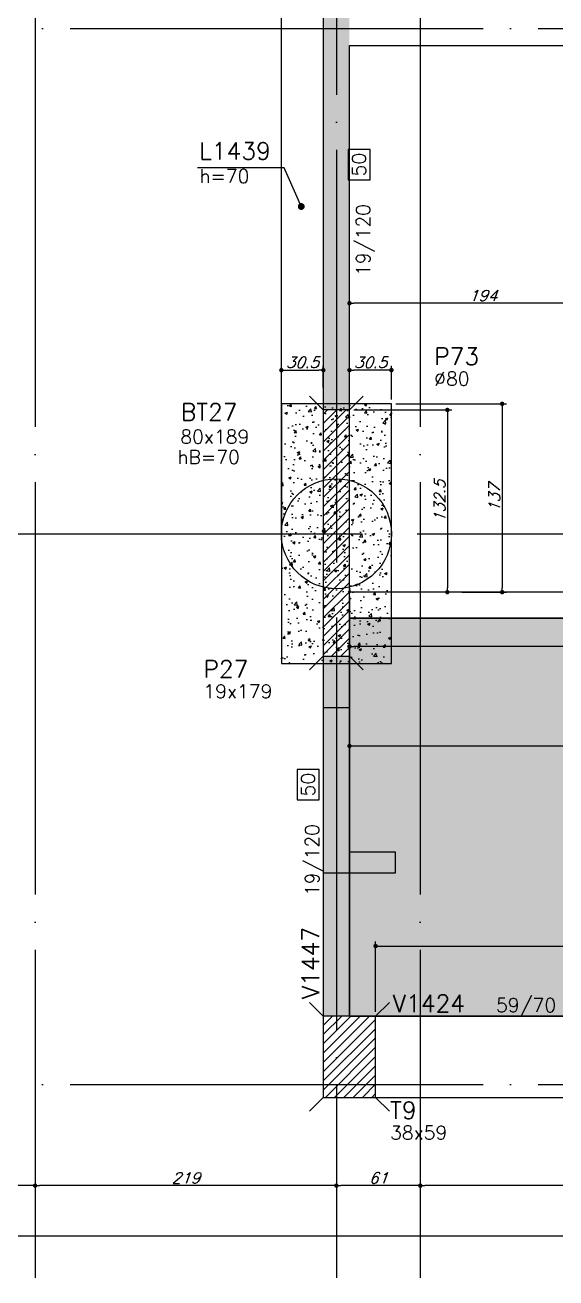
# Model space of a CAD drawing. Header units: millimetres. Extents: x -2290 to 5505, y -2157 to 2343.
# Drawn here: x 1278 to 1664, y -1026 to -115 of the extents above; entities that cross this region are included whole.
import ezdxf
from ezdxf import colors
from ezdxf.entities.mleader import LeaderData, LeaderLine
from ezdxf.enums import TextEntityAlignment as Align
from ezdxf.math import Vec2, Vec3

# ---------------------------------------------------------------- set-up
doc = ezdxf.new("R2010")
doc.units = ezdxf.units.MM
doc.header["$LTSCALE"] = 50
doc.linetypes.add('EIXO', pattern=[6.8, 6, -0.4, 0, -0.4])
for name, color, linetype in [('242', 3, 'Continuous'), ('F-AUX-RED', 1, 'Continuous'), ('F-BLOCOS', 3, 'Continuous'), ('F-BLOCOS-DIM', 2, 'Continuous'), ('F-BLOCOS-NOME', 3, 'Continuous'), ('F-CORTE', 4, 'Continuous'), ('F-COTAS', 106, 'Continuous'), ('F-COTAS-FUROS', 50, 'Continuous'), ('F-DESNIVEL-1', 254, 'Continuous'), ('F-EIXO', 12, 'EIXO'), ('F-LAJES', 3, 'Continuous'), ('F-LAJES-DIM', 2, 'Continuous'), ('F-LAJES-NOME', 4, 'Continuous'), ('F-LAJES-R', 254, 'Continuous'), ('F-PILARES-DIM', 172, 'Continuous'), ('F-PILARES-HACH', 174, 'Continuous'), ('F-PILARES-M', 170, 'Continuous'), ('F-PILARES-N', 170, 'Continuous'), ('F-PILARES-NASCE', 4, 'Continuous'), ('F-PILARES-NOME', 170, 'Continuous'), ('F-SOLIDO-CORTE', 71, 'Continuous'), ('F-TEXTO', 6, 'Continuous'), ('F-VIGAS', 3, 'Continuous'), ('F-VIGAS-DIM', 2, 'Continuous'), ('F-VIGAS-NOME', 4, 'Continuous')]:
    doc.layers.add(name, color=color, linetype=linetype)
doc.layers.add('F-DESNIVEL-5', color=7, linetype='Continuous', true_color=0xadd6ff)
doc.styles.add('CP-TEXT-INCL', font='simplex.shx', dxfattribs={"oblique": 20})
doc.styles.add('MCP', font='simplex.shx')
doc.styles.add('ROMANS', font='simplex.shx')
doc.styles.get("Standard").update_dxf_attribs({"font": 'simplex.shx'})
doc.dimstyles.new('CP-COTAS-50', dxfattribs={"dimscale": 0.64, "dimtxt": 12.5, "dimasz": 5, "dimexe": 5, "dimexo": 5, "dimgap": 2.5, "dimtad": 1, "dimdec": 1, "dimdsep": 46, "dimtxsty": 'CP-TEXT-INCL', "dimblk1": 'DOT', "dimblk2": 'DOT', "dimsah": 1, "dimcen": 9, "dimclrd": 256, "dimclre": 256, "dimclrt": 256, "dimadec": 0, "dimazin": 0, "dimtfac": 1, "dimtdec": 1, "dimtmove": 2, "dimatfit": 3, "dimldrblk": 'DOT', "dimfxl": 0, "dimtolj": 1, "dimarcsym": 0})

# ---------------------------------------------------------------- blocks, each defined once
blk = doc.blocks.new('*U53')
at = {"layer": 'F-VIGAS-DIM', "color": 1}
blk.add_lwpolyline([(0, 0), (22, 0), (22, 16), (0, 16)], close=True, dxfattribs=at)
at = {"layer": 'F-VIGAS-DIM', "style": 'MCP'}
blk.add_attdef('DIM', text='', height=10, dxfattribs=at).set_placement((11, 8), align=Align.MIDDLE_CENTER)
blk = doc.blocks.new('*U54')
at = {"layer": 'F-VIGAS-DIM', "color": 1}
blk.add_lwpolyline([(0, 0), (22, 0), (22, 16), (0, 16)], close=True, dxfattribs=at)
at = {"layer": 'F-VIGAS-DIM', "style": 'MCP'}
blk.add_attdef('DIM', text='', height=10, dxfattribs=at).set_placement((11, 8), align=Align.MIDDLE_CENTER)
blk = doc.blocks.new('*U48')
at = {"layer": 'F-EIXO'}
blk.add_line((0, 0), (0, -2959.56), dxfattribs=at)
at = {"layer": 'F-TEXTO', "style": 'ROMANS'}
blk.add_attdef('EIXO', text='', height=17.5, rotation=360, dxfattribs=at).set_placement((0, 28.21), align=Align.MIDDLE_CENTER)
blk = doc.blocks.new('*U49')
at = {"layer": 'F-EIXO'}
blk.add_line((0, 0), (5174.35, 0), dxfattribs=at)
at = {"layer": 'F-TEXTO', "style": 'ROMANS'}
blk.add_attdef('EIXO', text='', height=17.5, dxfattribs=at).set_placement((-28.21, 0), align=Align.MIDDLE_CENTER)
blk = doc.blocks.new('*U39')
at = {"layer": 'F-EIXO'}
blk.add_line((0, 0), (5086.35, 0), dxfattribs=at)
at = {"layer": 'F-TEXTO', "style": 'ROMANS'}
blk.add_attdef('EIXO', text='', height=17.5, dxfattribs=at).set_placement((-28.21, 0), align=Align.MIDDLE_CENTER)
blk = doc.blocks.new('*U42')
at = {"layer": 'F-EIXO'}
blk.add_line((0, 0), (0, -2861.07), dxfattribs=at)
at = {"layer": 'F-TEXTO', "style": 'ROMANS'}
blk.add_attdef('EIXO', text='', height=17.5, rotation=360, dxfattribs=at).set_placement((0, 28.21), align=Align.MIDDLE_CENTER)
blk = doc.blocks.new('*U29')
at = {"layer": 'F-EIXO'}
blk.add_line((0, 0), (0, -2959.56), dxfattribs=at)
at = {"layer": 'F-TEXTO', "style": 'ROMANS'}
blk.add_attdef('EIXO', text='', height=17.5, rotation=360, dxfattribs=at).set_placement((0, 28.21), align=Align.MIDDLE_CENTER)
blk = doc.blocks.new('*U23')
at = {"layer": 'F-EIXO'}
blk.add_line((0, 0), (5086.4, 0), dxfattribs=at)
at = {"layer": 'F-TEXTO', "style": 'ROMANS'}
blk.add_attdef('EIXO', text='', height=17.5, dxfattribs=at).set_placement((-28.21, 0), align=Align.MIDDLE_CENTER)
blk = doc.blocks.new('_DOT')
at = {"color": 0, "linetype": 'ByBlock'}
blk.add_line((-0.5, 0), (-1, 0), dxfattribs=at)
at = {"color": 0, "linetype": 'ByBlock', "const_width": 0.5}
blk.add_lwpolyline([(-0.25, 0, 1), (0.25, 0, 1)], format="xyb", close=True, dxfattribs=at)
blk = doc.blocks.new('*D166')
at = {"layer": 'DEFPOINTS', "color": 0, "linetype": 'Continuous', "transparency": 16777216}
for p in [(1514, -638.89), (2236, -638.89), (2236, -638.89)]:
    blk.add_point(p, dxfattribs=at)
at = {"layer": 'F-COTAS', "linetype": 'Continuous', "lineweight": -2, "transparency": 16777216}
blk.add_line((1517.2, -638.89), (2232.8, -638.89), dxfattribs=at)
at = {"layer": 'F-COTAS', "linetype": 'Continuous', "lineweight": -2, "transparency": 16777216, "xscale": 3.2, "yscale": 3.2, "zscale": 3.2, "rotation": 180}
blk.add_blockref('_DOT', (1514, -638.89), dxfattribs=at)
at = {"layer": 'F-COTAS', "linetype": 'Continuous', "lineweight": -2, "transparency": 16777216, "xscale": 3.2, "yscale": 3.2, "zscale": 3.2}
blk.add_blockref('_DOT', (2236, -638.89), dxfattribs=at)
at = {"layer": 'F-COTAS', "linetype": 'Continuous', "transparency": 16777216, "insert": (1875, -633.29), "char_height": 8, "attachment_point": 5, "style": 'CP-TEXT-INCL'}
blk.add_mtext('\\A1;722', dxfattribs=at)
blk = doc.blocks.new('*D218')
at = {"layer": 'DEFPOINTS', "color": 0, "linetype": 'Continuous', "transparency": 16777216}
for p in [(1831, -784.39), (1533, -835.5), (1831, -835.5)]:
    blk.add_point(p, dxfattribs=at)
at = {"layer": 'F-COTAS', "linetype": 'Continuous', "lineweight": -2, "transparency": 16777216}
for p, q in [((1533, -832.3), (1533, -781.19)), ((1831, -832.3), (1831, -781.19)), ((1536.2, -784.39), (1827.8, -784.39))]:
    blk.add_line(p, q, dxfattribs=at)
at = {"layer": 'F-COTAS', "linetype": 'Continuous', "lineweight": -2, "transparency": 16777216, "xscale": 3.2, "yscale": 3.2, "zscale": 3.2, "rotation": 180}
blk.add_blockref('_DOT', (1533, -784.39), dxfattribs=at)
at = {"layer": 'F-COTAS', "linetype": 'Continuous', "lineweight": -2, "transparency": 16777216, "xscale": 3.2, "yscale": 3.2, "zscale": 3.2}
blk.add_blockref('_DOT', (1831, -784.39), dxfattribs=at)
at = {"layer": 'F-COTAS', "linetype": 'Continuous', "transparency": 16777216, "insert": (1682, -778.79), "char_height": 8, "attachment_point": 5, "style": 'CP-TEXT-INCL'}
blk.add_mtext('\\A1;298', dxfattribs=at)
blk = doc.blocks.new('*D243')
at = {"layer": 'DEFPOINTS', "color": 0, "transparency": 16777216}
for p in [(3070, -24), (-1389, -579), (3070, -995.18)]:
    blk.add_point(p, dxfattribs=at)
at = {"layer": 'F-COTAS', "lineweight": -2, "transparency": 16777216}
for p, q in [((3070, -27.2), (3070, -998.38)), ((-1389, -582.2), (-1389, -998.38)), ((-1385.8, -995.18), (3066.8, -995.18))]:
    blk.add_line(p, q, dxfattribs=at)
at = {"layer": 'F-COTAS', "lineweight": -2, "transparency": 16777216, "xscale": 3.2, "yscale": 3.2, "zscale": 3.2, "rotation": 180}
blk.add_blockref('_DOT', (-1389, -995.18), dxfattribs=at)
at = {"layer": 'F-COTAS', "lineweight": -2, "transparency": 16777216, "xscale": 3.2, "yscale": 3.2, "zscale": 3.2}
blk.add_blockref('_DOT', (3070, -995.18), dxfattribs=at)
at = {"layer": 'F-COTAS', "transparency": 16777216, "insert": (840.5, -989.58), "char_height": 8, "attachment_point": 5, "style": 'CP-TEXT-INCL'}
blk.add_mtext('\\A1;4459', dxfattribs=at)
blk = doc.blocks.new('*D248')
at = {"layer": 'DEFPOINTS', "color": 0, "transparency": 16777216}
for p in [(1565.5, -958.67), (1565.5, -958.67), (2057.5, -958.67)]:
    blk.add_point(p, dxfattribs=at)
at = {"layer": 'F-COTAS', "lineweight": -2, "transparency": 16777216}
blk.add_line((2054.3, -958.67), (1568.7, -958.67), dxfattribs=at)
at = {"layer": 'F-COTAS', "lineweight": -2, "transparency": 16777216, "xscale": 3.2, "yscale": 3.2, "zscale": 3.2, "rotation": 180}
blk.add_blockref('_DOT', (1565.5, -958.67), dxfattribs=at)
at = {"layer": 'F-COTAS', "lineweight": -2, "transparency": 16777216, "xscale": 3.2, "yscale": 3.2, "zscale": 3.2}
blk.add_blockref('_DOT', (2057.5, -958.67), dxfattribs=at)
at = {"layer": 'F-COTAS', "transparency": 16777216, "insert": (1811.5, -953.07), "char_height": 8, "attachment_point": 5, "style": 'CP-TEXT-INCL'}
blk.add_mtext('\\A1;492', dxfattribs=at)
blk = doc.blocks.new('*D249')
at = {"layer": 'DEFPOINTS', "color": 0, "transparency": 16777216}
for p in [(1504.5, -958.67), (1504.5, -958.67), (1565.5, -958.67)]:
    blk.add_point(p, dxfattribs=at)
at = {"layer": 'F-COTAS', "lineweight": -2, "transparency": 16777216}
blk.add_line((1562.3, -958.67), (1507.7, -958.67), dxfattribs=at)
at = {"layer": 'F-COTAS', "lineweight": -2, "transparency": 16777216, "xscale": 3.2, "yscale": 3.2, "zscale": 3.2, "rotation": 180}
blk.add_blockref('_DOT', (1504.5, -958.67), dxfattribs=at)
at = {"layer": 'F-COTAS', "lineweight": -2, "transparency": 16777216, "xscale": 3.2, "yscale": 3.2, "zscale": 3.2}
blk.add_blockref('_DOT', (1565.5, -958.67), dxfattribs=at)
at = {"layer": 'F-COTAS', "transparency": 16777216, "insert": (1535, -953.07), "char_height": 8, "attachment_point": 5, "style": 'CP-TEXT-INCL'}
blk.add_mtext('\\A1;61', dxfattribs=at)
blk = doc.blocks.new('*D250')
at = {"layer": 'DEFPOINTS', "color": 0, "transparency": 16777216}
for p in [(1285.5, -954.67), (1285.5, -958.67), (1504.5, -958.67)]:
    blk.add_point(p, dxfattribs=at)
at = {"layer": 'F-COTAS', "lineweight": -2, "transparency": 16777216}
for p, q in [((1285.5, -957.87), (1285.5, -961.87)), ((1501.3, -958.67), (1288.7, -958.67))]:
    blk.add_line(p, q, dxfattribs=at)
at = {"layer": 'F-COTAS', "lineweight": -2, "transparency": 16777216, "xscale": 3.2, "yscale": 3.2, "zscale": 3.2, "rotation": 180}
blk.add_blockref('_DOT', (1285.5, -958.67), dxfattribs=at)
at = {"layer": 'F-COTAS', "lineweight": -2, "transparency": 16777216, "xscale": 3.2, "yscale": 3.2, "zscale": 3.2}
blk.add_blockref('_DOT', (1504.5, -958.67), dxfattribs=at)
at = {"layer": 'F-COTAS', "transparency": 16777216, "insert": (1395, -953.07), "char_height": 8, "attachment_point": 5, "style": 'CP-TEXT-INCL'}
blk.add_mtext('\\A1;219', dxfattribs=at)
blk = doc.blocks.new('*D251')
at = {"layer": 'DEFPOINTS', "color": 0, "transparency": 16777216}
for p in [(1285.5, -954.67), (1128, -958.67), (1128, -958.67)]:
    blk.add_point(p, dxfattribs=at)
at = {"layer": 'F-COTAS', "lineweight": -2, "transparency": 16777216}
for p, q in [((1282.3, -958.67), (1131.2, -958.67)), ((1285.5, -957.87), (1285.5, -961.87))]:
    blk.add_line(p, q, dxfattribs=at)
at = {"layer": 'F-COTAS', "lineweight": -2, "transparency": 16777216, "xscale": 3.2, "yscale": 3.2, "zscale": 3.2, "rotation": 180}
blk.add_blockref('_DOT', (1128, -958.67), dxfattribs=at)
at = {"layer": 'F-COTAS', "lineweight": -2, "transparency": 16777216, "xscale": 3.2, "yscale": 3.2, "zscale": 3.2}
blk.add_blockref('_DOT', (1285.5, -958.67), dxfattribs=at)
at = {"layer": 'F-COTAS', "transparency": 16777216, "insert": (1206.75, -953.07), "char_height": 8, "attachment_point": 5, "style": 'CP-TEXT-INCL'}
blk.add_mtext('\\A1;157.5', dxfattribs=at)
blk = doc.blocks.new('*D322')
at = {"layer": 'DEFPOINTS', "color": 0, "transparency": 16777216}
for p in [(1514, -365.53), (1514, -384.66), (1544.5, -390)]:
    blk.add_point(p, dxfattribs=at)
at = {"layer": 'F-COTAS', "lineweight": -2, "transparency": 16777216}
for p, q in [((1514, -381.46), (1514, -362.33)), ((1544.5, -386.8), (1544.5, -362.33)), ((1541.3, -365.53), (1517.2, -365.53))]:
    blk.add_line(p, q, dxfattribs=at)
at = {"layer": 'F-COTAS', "lineweight": -2, "transparency": 16777216, "xscale": 3.2, "yscale": 3.2, "zscale": 3.2, "rotation": 180}
blk.add_blockref('_DOT', (1514, -365.53), dxfattribs=at)
at = {"layer": 'F-COTAS', "lineweight": -2, "transparency": 16777216, "xscale": 3.2, "yscale": 3.2, "zscale": 3.2}
blk.add_blockref('_DOT', (1544.5, -365.53), dxfattribs=at)
at = {"layer": 'F-COTAS', "transparency": 16777216, "insert": (1529.25, -359.93), "char_height": 8, "attachment_point": 5, "style": 'CP-TEXT-INCL'}
blk.add_mtext('\\A1;30.5', dxfattribs=at)
blk = doc.blocks.new('*D323')
at = {"layer": 'DEFPOINTS', "color": 0, "transparency": 16777216}
for p in [(1495, -365.53), (1495, -381.4), (1464.5, -390)]:
    blk.add_point(p, dxfattribs=at)
at = {"layer": 'F-COTAS', "lineweight": -2, "transparency": 16777216}
for p, q in [((1464.5, -386.8), (1464.5, -362.33)), ((1495, -378.2), (1495, -362.33)), ((1467.7, -365.53), (1491.8, -365.53))]:
    blk.add_line(p, q, dxfattribs=at)
at = {"layer": 'F-COTAS', "lineweight": -2, "transparency": 16777216, "xscale": 3.2, "yscale": 3.2, "zscale": 3.2, "rotation": 180}
blk.add_blockref('_DOT', (1464.5, -365.53), dxfattribs=at)
at = {"layer": 'F-COTAS', "lineweight": -2, "transparency": 16777216, "xscale": 3.2, "yscale": 3.2, "zscale": 3.2}
blk.add_blockref('_DOT', (1495, -365.53), dxfattribs=at)
at = {"layer": 'F-COTAS', "transparency": 16777216, "insert": (1479.75, -359.93), "char_height": 8, "attachment_point": 5, "style": 'CP-TEXT-INCL'}
blk.add_mtext('\\A1;30.5', dxfattribs=at)
blk = doc.blocks.new('*D324')
at = {"layer": 'DEFPOINTS', "color": 0, "transparency": 16777216}
for p in [(1544.5, -390), (1592.41, -527), (1624.99, -527)]:
    blk.add_point(p, dxfattribs=at)
at = {"layer": 'F-COTAS', "lineweight": -2, "transparency": 16777216}
for p, q in [((1547.7, -390), (1628.19, -390)), ((1624.99, -393.2), (1624.99, -523.8)), ((1595.61, -527), (1628.19, -527))]:
    blk.add_line(p, q, dxfattribs=at)
at = {"layer": 'F-COTAS', "lineweight": -2, "transparency": 16777216, "xscale": 3.2, "yscale": 3.2, "zscale": 3.2}
for p, rotation in [((1624.99, -390), 90), ((1624.99, -527), 270)]:
    blk.add_blockref('_DOT', p, dxfattribs=dict(at, rotation=rotation))
at = {"layer": 'F-COTAS', "transparency": 16777216, "insert": (1619.39, -458.5), "char_height": 8, "attachment_point": 5, "rotation": 90, "style": 'CP-TEXT-INCL'}
blk.add_mtext('\\A1;137', dxfattribs=at)
blk = doc.blocks.new('*D325')
at = {"layer": 'DEFPOINTS', "color": 0, "transparency": 16777216}
for p in [(1514, -394.5), (1585.16, -527), (1586.79, -527)]:
    blk.add_point(p, dxfattribs=at)
at = {"layer": 'F-COTAS', "lineweight": -2, "transparency": 16777216}
for p, q in [((1517.2, -394.5), (1588.36, -394.5)), ((1585.16, -397.7), (1585.16, -523.8)), ((1583.59, -527), (1581.96, -527))]:
    blk.add_line(p, q, dxfattribs=at)
at = {"layer": 'F-COTAS', "lineweight": -2, "transparency": 16777216, "xscale": 3.2, "yscale": 3.2, "zscale": 3.2}
for p, rotation in [((1585.16, -394.5), 90), ((1585.16, -527), 270)]:
    blk.add_blockref('_DOT', p, dxfattribs=dict(at, rotation=rotation))
at = {"layer": 'F-COTAS', "transparency": 16777216, "insert": (1579.56, -460.75), "char_height": 8, "attachment_point": 5, "rotation": 90, "style": 'CP-TEXT-INCL'}
blk.add_mtext('\\A1;132.5', dxfattribs=at)
blk = doc.blocks.new('*D495')
at = {"layer": 'DEFPOINTS', "color": 0, "transparency": 16777216}
for p in [(1514, -316.84), (1514, -335), (1708.04, -335)]:
    blk.add_point(p, dxfattribs=at)
at = {"layer": 'F-COTAS-FUROS', "lineweight": -2, "transparency": 16777216}
for p, q in [((1514, -331.8), (1514, -313.64)), ((1704.84, -316.84), (1517.2, -316.84)), ((1708.04, -331.8), (1708.04, -313.64))]:
    blk.add_line(p, q, dxfattribs=at)
at = {"layer": 'F-COTAS-FUROS', "lineweight": -2, "transparency": 16777216, "xscale": 3.2, "yscale": 3.2, "zscale": 3.2, "rotation": 180}
blk.add_blockref('_DOT', (1514, -316.84), dxfattribs=at)
at = {"layer": 'F-COTAS-FUROS', "lineweight": -2, "transparency": 16777216, "xscale": 3.2, "yscale": 3.2, "zscale": 3.2}
blk.add_blockref('_DOT', (1708.04, -316.84), dxfattribs=at)
at = {"layer": 'F-COTAS-FUROS', "transparency": 16777216, "insert": (1611.02, -311.24), "char_height": 8, "attachment_point": 5, "style": 'CP-TEXT-INCL'}
blk.add_mtext('\\A1;194', dxfattribs=at)
blk = doc.blocks.new('*D500')
at = {"layer": 'DEFPOINTS', "color": 0, "transparency": 16777216}
for p in [(1514, -527), (1932.98, -527), (1514, -566.5)]:
    blk.add_point(p, dxfattribs=at)
at = {"layer": 'F-COTAS-FUROS', "lineweight": -2, "transparency": 16777216}
for p, q in [((1514, -530.2), (1514, -569.7)), ((1932.98, -530.2), (1932.98, -569.7)), ((1929.78, -566.5), (1517.2, -566.5))]:
    blk.add_line(p, q, dxfattribs=at)
at = {"layer": 'F-COTAS-FUROS', "lineweight": -2, "transparency": 16777216, "xscale": 3.2, "yscale": 3.2, "zscale": 3.2, "rotation": 180}
blk.add_blockref('_DOT', (1514, -566.5), dxfattribs=at)
at = {"layer": 'F-COTAS-FUROS', "lineweight": -2, "transparency": 16777216, "xscale": 3.2, "yscale": 3.2, "zscale": 3.2}
blk.add_blockref('_DOT', (1932.98, -566.5), dxfattribs=at)
at = {"layer": 'F-COTAS-FUROS', "transparency": 16777216, "insert": (1723.49, -560.9), "char_height": 8, "attachment_point": 5, "style": 'CP-TEXT-INCL'}
blk.add_mtext('\\A1;419', dxfattribs=at)

msp = doc.modelspace()

# ---------------------------------------------------------------- hatches: boundary and pattern name
at = {"layer": 'F-AUX-RED'}
h = msp.add_hatch(dxfattribs=at)
h.set_pattern_fill('AR-CONC', color=256, scale=0.1)
h.paths.add_polyline_path([(1544.5, -390), (1504.5, -390), (1464.5, -390), (1464.5, -579), (1544.5, -579)])
at = {"layer": 'F-PILARES-HACH', "linetype": 'Continuous'}
h = msp.add_hatch(dxfattribs=at)
h.set_pattern_fill('ANSI31', color=256, scale=1.5, style=0)
h.paths.add_polyline_path([(1495, -573.5), (1514, -573.5), (1514, -394.5), (1495, -394.5)], flags=16)
h = msp.add_hatch(dxfattribs=at)
h.set_pattern_fill('ANSI31', color=256, scale=1.5, style=0)
h.paths.add_polyline_path([(1495, -894.5), (1533, -894.5), (1533, -835.5), (1495, -835.5)], flags=16)
at = {"layer": 'F-SOLIDO-CORTE', "linetype": 'Continuous'}
msp.add_hatch(color=256, dxfattribs=at).paths.add_polyline_path([(1495, -611.03), (1495, -731.03), (1547.35, -731.03), (1547.35, -716.03), (1514, -716.03), (1514, -611.03)], flags=16)

# ---------------------------------------------------------------- linework, layer by layer
at = {"layer": '242', "linetype": 'Continuous'}
for p, q in [((1504.5, -484), (1504.5, -484)), ((1504.5, -484.5), (1504.5, -484.5)), ((1514, -865), (1514, -865))]:
    msp.add_line(p, q, dxfattribs=at)
at = {"layer": 'F-BLOCOS', "linetype": 'Continuous'}
msp.add_lwpolyline([(1504.5, -390), (1464.5, -390), (1464.5, -579), (1544.5, -579), (1544.5, -390), (1504.5, -390)], dxfattribs=at)
at = {"layer": 'F-CORTE', "linetype": 'Continuous'}
for p, q in [((1514, -611.03), (1495, -611.03)), ((1495, -611.03), (1495, -731.03)), ((1514, -716.03), (1514, -611.03)), ((1547.35, -716.03), (1514, -716.03)), ((1495, -731.03), (1547.35, -731.03))]:
    msp.add_line(p, q, dxfattribs=at)
at = {"layer": 'F-DESNIVEL-1', "linetype": 'Continuous'}
for points in [[(1514, -120), (1514, 22.5), (1495, 22.5)], [(1514, -120), (1495, 22.5), (1495, -120)], [(1514, -120), (1495, -120), (1495, -394.5)], [(1514, -120), (1495, -394.5), (1504.5, -394.5)], [(1514, -120), (1495, -120), (1514, -120)], [(1514, -120), (1504.5, -394.5), (1514, -394.5)], [(1514, -120), (1514, -446.288), (1514, -120)], [(1514, -835.5), (1514, -573.5), (1495, -573.5)], [(1514, -835.5), (1495, -573.5), (1495, -835.5)], [(1514, -835.5), (1495, -835.5), (1514, -835.5)]]:
    msp.add_solid(points, dxfattribs=at)
at = {"layer": 'F-DESNIVEL-5', "linetype": 'Continuous'}
for points in [[(2236, -546), (1514, -546), (1533, -835.5)], [(1533, -835.5), (1514, -546), (1514, -835.5)], [(2236, -546), (1533, -835.5), (2236, -546)], [(2236, -546), (1533, -835.5), (1831, -835.5)], [(1533, -835.5), (1514, -835.5), (1533, -835.5)]]:
    msp.add_solid(points, dxfattribs=at)
at = {"layer": 'F-LAJES', "linetype": 'Continuous'}
msp.add_line((1464.5, -484.5), (1464.5, -24), dxfattribs=at)
at = {"layer": 'F-LAJES-R', "linetype": 'Continuous'}
msp.add_lwpolyline([(1533, -835.5), (1831, -835.5), (1831, -875.5), (2236, -875.5), (2236, -840.53), (2236, -546), (1514, -546), (1514, -835.5), (1533, -835.5)], dxfattribs=at)
at = {"layer": 'F-PILARES-M', "linetype": 'Continuous'}
msp.add_circle((1504.5, -484.5), 40, dxfattribs=at)
at = {"layer": 'F-PILARES-N', "linetype": 'Continuous'}
for points in [[(1495, -573.5), (1514, -573.5), (1514, -394.5), (1495, -394.5), (1495, -573.5)], [(1495, -894.5), (1533, -894.5), (1533, -835.5), (1495, -835.5), (1495, -894.5)]]:
    msp.add_lwpolyline(points, dxfattribs=at)
at = {"layer": 'F-PILARES-NASCE', "linetype": 'Continuous'}
for p, q in [((1495, -394.5), (1485, -384.5)), ((1514, -394.5), (1524, -384.5)), ((1495, -573.5), (1485, -583.5)), ((1514, -573.5), (1524, -583.5)), ((1495, -835.5), (1485, -825.5)), ((1533, -835.5), (1543, -825.5)), ((1495, -894.5), (1485, -904.5)), ((1533, -894.5), (1543, -904.5))]:
    msp.add_line(p, q, dxfattribs=at)
at = {"layer": 'F-SOLIDO-CORTE'}
for p, q in [((1495, -611.03), (1495, -731.03)), ((1514, -611.03), (1495, -611.03)), ((1514, -716.03), (1514, -611.03)), ((1547.35, -716.03), (1514, -716.03)), ((1547.35, -731.03), (1547.35, -716.03)), ((1495, -731.03), (1547.35, -731.03))]:
    msp.add_line(p, q, dxfattribs=at)
at = {"layer": 'F-VIGAS'}
for points in [[(1495, 22.6), (1495, -120)], [(1495, -120), (1495, -446.39)], [(1514, -129.5), (1931, -129.5)], [(1514, -446.39), (1514, -129.5)], [(1495, -522.61), (1495, -536.5)], [(1514, -527), (1514, -522.61)], [(2215, -527), (1514, -527)], [(1495, -536.5), (1495, -835.5)], [(1514, -835.5), (1514, -546)], [(1514, -546), (2236, -546)], [(1831, -835.5), (1533, -835.5)], [(1533, -894.5), (1831, -894.5)]]:
    msp.add_lwpolyline(points, dxfattribs=at)

# ---------------------------------------------------------------- block references
at = {"layer": 'F-EIXO', "linetype": 'Continuous'}
for name, p in [('*U29', (1285.5, 1933.768)), ('*U48', (1565.5, 1933.768)), ('*U42', (1504.5, 1835.283)), ('*U39', (-1749.828, -117)), ('*U49', (-1837.782, -484.5)), ('*U23', (-1749.828, -885))]:
    msp.add_blockref(name, p, dxfattribs=at)
at = {"layer": 'F-VIGAS-DIM', "linetype": 'Continuous', "rotation": 90}
for name, p in [('*U53', (1528.949, -227.016)), ('*U54', (1491.875, -678))]:
    msp.add_blockref(name, p, dxfattribs=at).add_auto_attribs({'DIM': '50'})

# ---------------------------------------------------------------- texts
at = {"layer": 'F-BLOCOS-DIM', "linetype": 'Continuous', "style": 'MCP'}
msp.add_text('80x189', height=10, dxfattribs=at).set_placement((1391.045, -408.926), align=Align.TOP_LEFT)
msp.add_text(' hB=70', height=10, dxfattribs=at).set_placement((1382.05, -433.739))
at = {"layer": 'F-BLOCOS-NOME', "linetype": 'Continuous', "style": 'MCP'}
msp.add_text('BT27', height=12.5, dxfattribs=at).set_placement((1391.396, -402.22))
at = {"layer": 'F-LAJES-DIM', "linetype": 'Continuous', "style": 'MCP'}
msp.add_text('h=70', height=10, dxfattribs=at).set_placement((1404.857, -229.411))
at = {"layer": 'F-LAJES-NOME', "linetype": 'Continuous', "style": 'MCP'}
msp.add_text('L1439', height=12.5, dxfattribs=at).set_placement((1404.857, -212.411))
at = {"layer": 'F-PILARES-DIM', "linetype": 'Continuous', "style": 'MCP'}
for s, p in [('%%c80', (1575.601, -376.756)), ('19x179', (1407.835, -604.125)), ('38x59', (1543.531, -925.125))]:
    msp.add_text(s, height=10, dxfattribs=at).set_placement(p)
at = {"layer": 'F-PILARES-NOME', "linetype": 'Continuous', "style": 'MCP'}
for s, p in [('P73', (1575.601, -361.756)), ('P27', (1407.835, -589.125)), ('T9', (1543.531, -910.125))]:
    msp.add_text(s, height=12.5, dxfattribs=at).set_placement(p)
at = {"layer": 'F-VIGAS-DIM', "linetype": 'Continuous', "style": 'MCP'}
for p in [(1528.949, -297.016), (1491.875, -748)]:
    msp.add_text('19/120', height=10, rotation=90, dxfattribs=at).set_placement(p)
msp.add_text('59/70', height=10, dxfattribs=at).set_placement((1620.5, -832.375))
at = {"layer": 'F-VIGAS-NOME', "linetype": 'Continuous', "style": 'MCP'}
msp.add_text('V1447', height=12.5, rotation=90, dxfattribs=at).set_placement((1491.875, -823))
msp.add_text('V1424', height=12.5, dxfattribs=at).set_placement((1545.5, -832.375))

# ---------------------------------------------------------------- dimensions: what is measured, and where the dimension line sits
at = {"layer": 'F-COTAS'}
for base, p1, p2, picture, middle in [((3070, -995.178), (-1389, -579), (3070, -24), '*D243', (840.5, -989.578)), ((1495, -365.527), (1464.5, -390), (1495, -381.402), '*D323', (1479.75, -359.927)), ((1514, -365.527), (1544.5, -390), (1514, -384.659), '*D322', (1529.25, -359.927)), ((1128, -958.673), (1285.5, -954.673), (1128, -958.673), '*D251', (1206.75, -953.073)), ((1285.5, -958.673), (1504.5, -958.673), (1285.5, -954.673), '*D250', (1395, -953.073)), ((1504.5, -958.673), (1565.5, -958.673), (1504.5, -958.673), '*D249', (1535, -953.073)), ((1565.5, -958.673), (2057.5, -958.673), (1565.5, -958.673), '*D248', (1811.5, -953.073))]:
    dim = msp.add_linear_dim(base=base, p1=p1, p2=p2, dimstyle='CP-COTAS-50', override={"dimfxl": 7.5}, dxfattribs=at)
    dim.commit()
    dim.dimension.update_dxf_attribs({"geometry": picture, "text_midpoint": middle})
for base, p1, p2, picture, middle in [((1624.993, -527), (1544.5, -390), (1592.409, -527), '*D324', (1619.393, -458.5)), ((1585.16, -527), (1514, -394.5), (1586.794, -527), '*D325', (1579.56, -460.75))]:
    dim = msp.add_linear_dim(base=base, p1=p1, p2=p2, angle=90, dimstyle='CP-COTAS-50', override={"dimfxl": 7.5}, dxfattribs=at)
    dim.commit()
    dim.dimension.update_dxf_attribs({"geometry": picture, "text_midpoint": middle})
at = {"layer": 'F-COTAS', "linetype": 'Continuous'}
dim = msp.add_linear_dim(base=(2236, -638.891), p1=(1514, -638.891), p2=(2236, -638.891), angle=180, dimstyle='CP-COTAS-50', dxfattribs=at)
dim.commit()
dim.dimension.update_dxf_attribs({"geometry": '*D166', "text_midpoint": (1875, -633.291)})
dim = msp.add_linear_dim(base=(1831, -784.389), p1=(1533, -835.5), p2=(1831, -835.5), dimstyle='CP-COTAS-50', dxfattribs=at)
dim.commit()
dim.dimension.update_dxf_attribs({"geometry": '*D218', "text_midpoint": (1682, -778.789)})
at = {"layer": 'F-COTAS-FUROS'}
for base, p1, p2, picture, middle in [((1514, -316.838), (1708.045, -335), (1514, -335), '*D495', (1611.022, -311.238)), ((1514, -566.499), (1932.977, -527), (1514, -527), '*D500', (1723.488, -560.899))]:
    dim = msp.add_linear_dim(base=base, p1=p1, p2=p2, dimstyle='CP-COTAS-50', override={"dimfxl": 7.5}, dxfattribs=at)
    dim.commit()
    dim.dimension.update_dxf_attribs({"geometry": picture, "text_midpoint": middle})

# ---------------------------------------------------------------- leaders
at = {"layer": 'F-AUX-RED', "linetype": 'Continuous'}
ml = msp.add_multileader_mtext('Standard', dxfattribs=at)
ml.set_content('', color=256)
ml.set_leader_properties()
ml.set_arrow_properties(name='DOT')
ml.build(insert=Vec2(0, 0))
ml.multileader.update_dxf_attribs({"text_right_attachment_type": 6, "dogleg_length": 0.36, "arrow_head_size": 5})
ctx = ml.context
ctx.base_point, ctx.char_height, ctx.arrow_head_size, ctx.landing_gap_size, ctx.plane_origin = Vec3(1403.546, -218.327), 0.18, 5, 0.09, Vec3(1478.979, -246.502)
ctx.right_attachment, ctx.text_align_type = 6, 2
notes = []
notes.append((ctx, [(0, (1, 1, 0), (1466.632, -218.417), (-1, 0), 62.906, [(0, [(1478.979, -246.502)], 0, [])])]))
ctx.mtext.insert, ctx.mtext.alignment, ctx.mtext.flow_direction = Vec3(1403.636, -218.237), 3, 5
for ctx, leaders in notes:
    for number, flags, end, landing, length, lines in leaders:
        leader = LeaderData()
        leader.index, (leader.has_last_leader_line, leader.has_dogleg_vector, leader.attachment_direction) = number, flags
        leader.last_leader_point, leader.dogleg_vector, leader.dogleg_length = Vec3(end), Vec3(landing), length
        for number, points, colour, breaks in lines:
            line = LeaderLine()
            line.index, line.vertices, line.color, line.breaks = number, Vec3.list(points), colors.encode_raw_color(colour), breaks
            leader.lines.append(line)
        ctx.leaders.append(leader)

doc.saveas('drawing.dxf')
